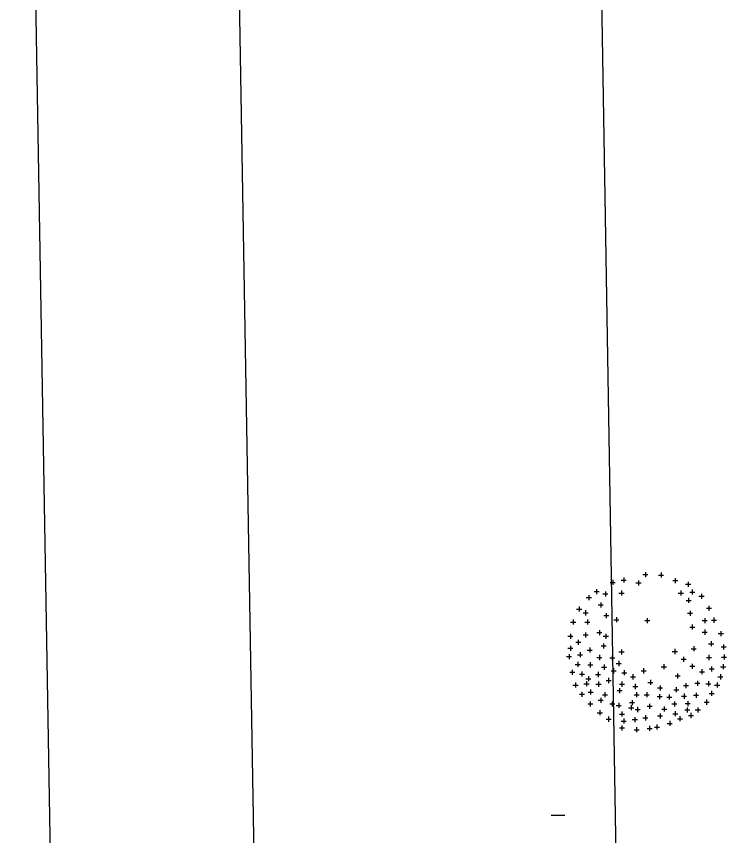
# Model space of a CAD drawing. Header units: inches. Extents: x 203 to 1065, y -1127 to 921.
# Drawn here: x 750.3 to 765.99, y 329.82 to 347.94 of the extents above; entities that cross this region are included whole.
import ezdxf

# ---------------------------------------------------------------- set-up
doc = ezdxf.new("R2010")
doc.units = ezdxf.units.IN
doc.header["$MEASUREMENT"] = 0
doc.layers.add('Aux1', color=8, linetype='Continuous', transparency=0.5)
doc.layers.add('calle', color=3, linetype='Continuous')
doc.layers.add('Vegetación', color=102, linetype='Continuous')

# ---------------------------------------------------------------- blocks, each defined once
blk = doc.blocks.new('RB13')
for p, q in [((0.00127, 0.49667), (0.00127, 0.4655)), ((-0.09496, 0.49383), (-0.09496, 0.46267)), ((0.01685, 0.48108), (-0.01432, 0.48108)), ((-0.07937, 0.47825), (-0.11054, 0.47825)), ((-0.18269, 0.45983), (-0.18269, 0.42867)), ((0.13428, 0.46267), (0.13428, 0.4315)), ((-0.16711, 0.44425), (-0.19827, 0.44425)), ((0.04372, 0.44567), (0.04372, 0.4145)), ((0.14987, 0.44708), (0.1187, 0.44708)), ((0.2022, 0.4485), (0.2022, 0.41733)), ((-0.26193, 0.43717), (-0.26193, 0.406)), ((0.0593, 0.43008), (0.02814, 0.43008)), ((0.21779, 0.43292), (0.18662, 0.43292)), ((-0.24635, 0.42158), (-0.27752, 0.42158)), ((-0.2874, 0.389), (-0.2874, 0.35783)), ((0.30126, 0.39183), (0.30126, 0.36066)), ((-0.21665, 0.38333), (-0.21665, 0.35216)), ((0.14843, 0.38333), (0.14843, 0.35216)), ((0.24749, 0.37767), (0.24749, 0.3465)), ((0.31684, 0.37625), (0.28567, 0.37625)), ((-0.27182, 0.37342), (-0.30299, 0.37342)), ((-0.34401, 0.3635), (-0.34401, 0.33233)), ((-0.20107, 0.36775), (-0.23223, 0.36775)), ((0.16402, 0.36775), (0.13285, 0.36775)), ((0.26307, 0.36208), (0.2319, 0.36208)), ((0.34937, 0.355), (0.34937, 0.32383)), ((-0.32842, 0.34791), (-0.35959, 0.34791)), ((0.36495, 0.33941), (0.33379, 0.33941)), ((-0.26476, 0.338), (-0.26476, 0.30683)), ((-0.24918, 0.32241), (-0.28035, 0.32241)), ((0.27579, 0.30966), (0.27579, 0.2785)), ((0.29137, 0.29408), (0.2602, 0.29408)), ((-0.38929, 0.28983), (-0.38929, 0.25866)), ((0.4088, 0.28416), (0.4088, 0.253)), ((-0.3737, 0.27425), (-0.40487, 0.27425)), ((0.42439, 0.26858), (0.39322, 0.26858)), ((-0.27325, 0.25866), (-0.27325, 0.22749)), ((0.36918, 0.2615), (0.36918, 0.23033)), ((-0.25767, 0.24308), (-0.28884, 0.24308)), ((0.24183, 0.2445), (0.24183, 0.21333)), ((0.38476, 0.24591), (0.3536, 0.24591)), ((0.25741, 0.22891), (0.22624, 0.22891)), ((0.17956, 0.21899), (0.17956, 0.18783)), ((-0.42042, 0.21616), (-0.42042, 0.18499)), ((-0.36382, 0.21333), (-0.36382, 0.18216)), ((-0.01005, 0.21333), (-0.01005, 0.18216)), ((0.19515, 0.20341), (0.16398, 0.20341)), ((0.35786, 0.20483), (0.35786, 0.17366)), ((0.44559, 0.20483), (0.44559, 0.17366)), ((-0.40483, 0.20058), (-0.436, 0.20058)), ((-0.34823, 0.19774), (-0.3794, 0.19774)), ((0.00553, 0.19774), (-0.02564, 0.19774)), ((0.37344, 0.18924), (0.34228, 0.18924)), ((0.46118, 0.18924), (0.43001, 0.18924)), ((-0.2874, 0.17366), (-0.2874, 0.14249)), ((-0.27182, 0.15808), (-0.30299, 0.15808)), ((-0.36382, 0.14249), (-0.36382, 0.11133)), ((0.28428, 0.13966), (0.28428, 0.10849)), ((-0.46287, 0.13399), (-0.46287, 0.10282)), ((-0.34823, 0.12691), (-0.3794, 0.12691)), ((0.29986, 0.12408), (0.26869, 0.12408)), ((0.36918, 0.12549), (0.36918, 0.09432)), ((-0.44729, 0.11841), (-0.47845, 0.11841)), ((0.24466, 0.11699), (0.24466, 0.08582)), ((0.46257, 0.11699), (0.46257, 0.08582)), ((0.38476, 0.10991), (0.3536, 0.10991)), ((0.26024, 0.10141), (0.22907, 0.10141)), ((0.47816, 0.10141), (0.44699, 0.10141)), ((0.41446, 0.08016), (0.41446, 0.04899)), ((-0.40344, 0.07166), (-0.40344, 0.04049)), ((0.43005, 0.06457), (0.39888, 0.06457)), ((-0.38785, 0.05607), (-0.41902, 0.05607)), ((0.25881, 0.05749), (0.25881, 0.02632)), ((-0.47985, 0.05182), (-0.47985, 0.02066)), ((-0.29589, 0.04049), (-0.29589, 0.00932)), ((0.27439, 0.04191), (0.24322, 0.04191)), ((0.46257, 0.04332), (0.46257, 0.01216)), ((-0.46427, 0.03624), (-0.49543, 0.03624)), ((0.34371, 0.03199), (0.34371, 0.00082)), ((0.47816, 0.02774), (0.44699, 0.02774)), ((-0.28031, 0.02491), (-0.31148, 0.02491)), ((-0.17986, 0.02349), (-0.17986, -0.00768)), ((0.14843, 0.02066), (0.14843, -0.01051)), ((0.35929, 0.01641), (0.32813, 0.01641)), ((-0.16428, 0.00791), (-0.19544, 0.00791)), ((0.16402, 0.00507), (0.13285, 0.00507)), ((0.40314, 0.00366), (0.40314, -0.02751)), ((0.47106, -0.00768), (0.47106, -0.03885)), ((-0.48268, -0.01051), (-0.48268, -0.04168)), ((-0.38929, -0.01334), (-0.38929, -0.04451)), ((0.28428, -0.01334), (0.28428, -0.04451)), ((0.41873, -0.01193), (0.38756, -0.01193)), ((0.20503, -0.01618), (0.20503, -0.04735)), ((-0.23363, -0.02468), (-0.23363, -0.05585)), ((0.48665, -0.02326), (0.45548, -0.02326)), ((-0.4671, -0.02609), (-0.49826, -0.02609)), ((-0.3737, -0.02893), (-0.40487, -0.02893)), ((0.29986, -0.02893), (0.26869, -0.02893)), ((0.22062, -0.03176), (0.18945, -0.03176)), ((-0.21805, -0.04026), (-0.24922, -0.04026)), ((0.16541, -0.05018), (0.16541, -0.08135)), ((0.34088, -0.05868), (0.34088, -0.08985)), ((0.41729, -0.05585), (0.41729, -0.08701)), ((-0.47702, -0.07001), (-0.47702, -0.10118)), ((-0.2874, -0.06718), (-0.2874, -0.09835)), ((-0.11194, -0.07001), (-0.11194, -0.10118)), ((0.181, -0.06576), (0.14983, -0.06576)), ((0.25598, -0.07285), (0.25598, -0.10401)), ((0.35646, -0.07426), (0.3253, -0.07426)), ((0.43288, -0.07143), (0.40171, -0.07143)), ((-0.46144, -0.0856), (-0.4926, -0.0856)), ((-0.40627, -0.08418), (-0.40627, -0.11535)), ((-0.27182, -0.08276), (-0.30299, -0.08276)), ((-0.09635, -0.0856), (-0.12752, -0.0856)), ((0.27156, -0.08843), (0.24039, -0.08843)), ((0.01259, -0.09551), (0.01259, -0.12668)), ((0.19654, -0.09551), (0.19654, -0.12668)), ((-0.39068, -0.09976), (-0.42185, -0.09976)), ((-0.34684, -0.10118), (-0.34684, -0.13235)), ((0.45125, -0.10401), (0.45125, -0.13518)), ((0.13145, -0.10685), (0.13145, -0.13801)), ((0.02817, -0.1111), (-0.003, -0.1111)), ((0.21213, -0.1111), (0.18096, -0.1111)), ((0.39182, -0.11535), (0.39182, -0.14651)), ((-0.33125, -0.11676), (-0.36242, -0.11676)), ((0.29277, -0.11818), (0.29277, -0.14935)), ((0.46684, -0.1196), (0.43567, -0.1196)), ((0.14704, -0.12243), (0.11587, -0.12243)), ((-0.19684, -0.12668), (-0.19684, -0.15785)), ((0.40741, -0.13093), (0.37624, -0.13093)), ((-0.46004, -0.13235), (-0.46004, -0.16352)), ((0.07768, -0.13235), (0.07768, -0.16352)), ((0.30835, -0.13376), (0.27718, -0.13376)), ((-0.18126, -0.14226), (-0.21242, -0.14226)), ((0.3522, -0.14368), (0.3522, -0.17485)), ((-0.44446, -0.14793), (-0.47562, -0.14793)), ((0.09326, -0.14793), (0.0621, -0.14793)), ((0.22768, -0.15501), (0.22768, -0.18618)), ((0.36778, -0.15926), (0.33662, -0.15926)), ((-0.02986, -0.16635), (-0.02986, -0.19752)), ((0.24326, -0.1706), (0.21209, -0.1706)), ((-0.38646, -0.17485), (-0.38646, -0.20602)), ((-0.31853, -0.17202), (-0.31853, -0.20318)), ((0.36352, -0.17485), (0.36352, -0.20602)), ((0.1456, -0.17768), (0.1456, -0.20885)), ((0.28994, -0.17768), (0.28994, -0.20885)), ((-0.44023, -0.18335), (-0.44023, -0.21452)), ((-0.24778, -0.18618), (-0.24778, -0.21735)), ((-0.01428, -0.18193), (-0.04545, -0.18193)), ((0.43144, -0.18335), (0.43144, -0.21452)), ((-0.37087, -0.19043), (-0.40204, -0.19043)), ((-0.30295, -0.1876), (-0.33412, -0.1876)), ((0.3791, -0.19043), (0.34794, -0.19043)), ((0.06353, -0.19185), (0.06353, -0.22302)), ((0.16119, -0.19327), (0.13002, -0.19327)), ((0.30552, -0.19327), (0.27435, -0.19327)), ((-0.42465, -0.19893), (-0.45581, -0.19893)), ((-0.2322, -0.20177), (-0.26337, -0.20177)), ((-0.0893, -0.20035), (-0.0893, -0.23152)), ((0.44703, -0.19893), (0.41586, -0.19893)), ((-0.18835, -0.21168), (-0.18835, -0.24285)), ((0.07911, -0.20743), (0.04795, -0.20743)), ((-0.07371, -0.21593), (-0.10488, -0.21593)), ((0.15975, -0.21735), (0.15975, -0.24852)), ((0.33805, -0.22585), (0.33805, -0.25702)), ((-0.17277, -0.22727), (-0.20393, -0.22727)), ((-0.40627, -0.23435), (-0.40627, -0.26552)), ((0.17534, -0.23293), (0.14417, -0.23293)), ((0.35363, -0.24143), (0.32247, -0.24143)), ((0.39182, -0.24002), (0.39182, -0.27118)), ((-0.31004, -0.24568), (-0.31004, -0.27685)), ((-0.00722, -0.24285), (-0.00722, -0.27402)), ((0.05504, -0.24285), (0.05504, -0.27402)), ((0.25032, -0.24285), (0.25032, -0.27402)), ((-0.39068, -0.24993), (-0.42185, -0.24993)), ((-0.23646, -0.25135), (-0.23646, -0.28252)), ((-0.1459, -0.25702), (-0.1459, -0.28818)), ((-0.08647, -0.25418), (-0.08647, -0.28535)), ((0.40741, -0.2556), (0.37624, -0.2556)), ((-0.29446, -0.26127), (-0.32563, -0.26127)), ((0.00836, -0.25843), (-0.02281, -0.25843)), ((0.07062, -0.25843), (0.03946, -0.25843)), ((0.2659, -0.25843), (0.23473, -0.25843)), ((-0.22088, -0.26693), (-0.25205, -0.26693)), ((-0.07088, -0.26977), (-0.10205, -0.26977)), ((-0.13031, -0.2726), (-0.16148, -0.2726)), ((0.27579, -0.27685), (0.27579, -0.30802)), ((-0.37514, -0.28818), (-0.37514, -0.31935)), ((0.08334, -0.29102), (0.08334, -0.32219)), ((0.29137, -0.29243), (0.2602, -0.29243)), ((-0.2591, -0.29669), (-0.2591, -0.32785)), ((-0.17703, -0.29952), (-0.17703, -0.33069)), ((0.20503, -0.29952), (0.20503, -0.33069)), ((0.34088, -0.29952), (0.34088, -0.33069)), ((-0.35955, -0.30377), (-0.39072, -0.30377)), ((0.09892, -0.3066), (0.06776, -0.3066)), ((-0.24352, -0.31227), (-0.27469, -0.31227)), ((0.16541, -0.30802), (0.16541, -0.33919)), ((-0.16145, -0.3151), (-0.19261, -0.3151)), ((-0.0242, -0.31369), (-0.0242, -0.34485)), ((0.22062, -0.3151), (0.18945, -0.3151)), ((0.35646, -0.3151), (0.3253, -0.3151)), ((0.089, -0.32219), (0.089, -0.35335)), ((0.181, -0.3236), (0.14983, -0.3236)), ((-0.11477, -0.33069), (-0.11477, -0.36185)), ((-0.00862, -0.32927), (-0.03979, -0.32927)), ((-0.32136, -0.33635), (-0.32136, -0.36752)), ((-0.25627, -0.33635), (-0.25627, -0.36752)), ((0.04938, -0.33352), (0.04938, -0.36469)), ((0.10458, -0.33777), (0.07342, -0.33777)), ((-0.09918, -0.34627), (-0.13035, -0.34627)), ((-0.30578, -0.35194), (-0.33695, -0.35194)), ((-0.24069, -0.35194), (-0.27186, -0.35194)), ((0.06496, -0.3491), (0.0338, -0.3491)), ((0.28145, -0.35335), (0.28145, -0.38452)), ((-0.18269, -0.35902), (-0.18269, -0.39019)), ((0.1456, -0.36185), (0.1456, -0.39302)), ((-0.27891, -0.37035), (-0.27891, -0.40152)), ((-0.0893, -0.37319), (-0.0893, -0.40435)), ((0.29703, -0.36894), (0.26586, -0.36894)), ((-0.16711, -0.3746), (-0.19827, -0.3746)), ((0.16119, -0.37744), (0.13002, -0.37744)), ((-0.26333, -0.38594), (-0.2945, -0.38594)), ((0.00127, -0.38452), (0.00127, -0.41569)), ((-0.21099, -0.39019), (-0.21099, -0.42135)), ((-0.07371, -0.38877), (-0.10488, -0.38877)), ((0.22768, -0.39302), (0.22768, -0.42419)), ((0.06636, -0.39585), (0.06636, -0.42702)), ((0.01685, -0.4001), (-0.01432, -0.4001)), ((-0.19541, -0.40577), (-0.22657, -0.40577)), ((0.13428, -0.40435), (0.13428, -0.43552)), ((0.24326, -0.4086), (0.21209, -0.4086)), ((0.08194, -0.41144), (0.05078, -0.41144)), ((-0.14873, -0.41852), (-0.14873, -0.44969)), ((0.14987, -0.41994), (0.1187, -0.41994)), ((-0.13314, -0.43411), (-0.16431, -0.43411)), ((-0.06949, -0.44119), (-0.06949, -0.47236)), ((0.1456, -0.44686), (0.1456, -0.47802)), ((-0.0242, -0.44969), (-0.0242, -0.48086)), ((-0.0539, -0.45677), (-0.08507, -0.45677)), ((0.05504, -0.45819), (0.05504, -0.48936)), ((0.16119, -0.46244), (0.13002, -0.46244)), ((-0.00862, -0.46527), (-0.03979, -0.46527)), ((0.07062, -0.47377), (0.03946, -0.47377))]:
    blk.add_line(p, q)
blk = doc.blocks.new('52312494')
at = {"xscale": 10, "zscale": 10}
blk.add_blockref('RB13', (0.0764, -0.0469), dxfattribs=at)
blk = doc.blocks.new('ARBOL39')
at = {"xscale": 0.15, "yscale": 1.5, "zscale": 0.15}
blk.add_blockref('52312494', (0, 0), dxfattribs=at)

msp = doc.modelspace()

# ---------------------------------------------------------------- linework, layer by layer
at = {"layer": 'Aux1'}
msp.add_line((762.117, 330.293), (762.415, 330.293), dxfattribs=at)
at = {"layer": 'calle'}
msp.add_line((753.809, 166.155), (750.299, 373.841), dxfattribs=at)
at = {"layer": 'calle', "color": 4}
msp.add_line((758.308, 166.231), (754.799, 373.841), dxfattribs=at)
at = {"layer": 'calle', "color": 1}
msp.add_line((765.68, 203.461), (762.8, 373.841), dxfattribs=at)

# ---------------------------------------------------------------- block references
at = {"layer": 'Vegetación', "xscale": -2.39420562439072, "yscale": 2.39420562439072, "zscale": 2.39420562439072}
msp.add_blockref('ARBOL39', (764.229, 334.048), dxfattribs=at)

doc.saveas('drawing.dxf')
